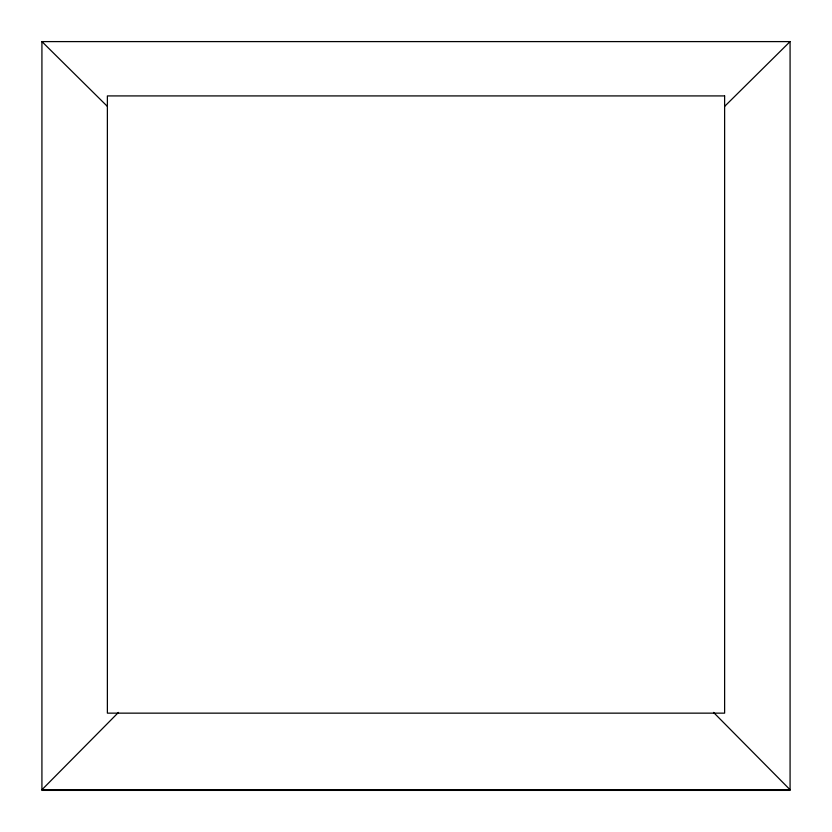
<?xml version="1.0" encoding="UTF-8"?>
<svg xmlns="http://www.w3.org/2000/svg" width="832" height="832" viewBox="0 0 832 832"><rect width="100%" height="100%" fill="white"/><g stroke="black" fill="none" stroke-linecap="round" stroke-linejoin="round"><path stroke-width="1.25" d="M118.477 712.41L41.922 789.755L790.078 789.755L713.523 712.41M724.662 106.35L790.078 41.6L790.078 790.4L41.922 790.4L41.922 41.6L790.078 41.6M41.922 41.6L107.338 106.35M724.62 95.919L107.38 95.919L107.38 713.149L724.62 713.149L724.62 95.919"/></g></svg>
